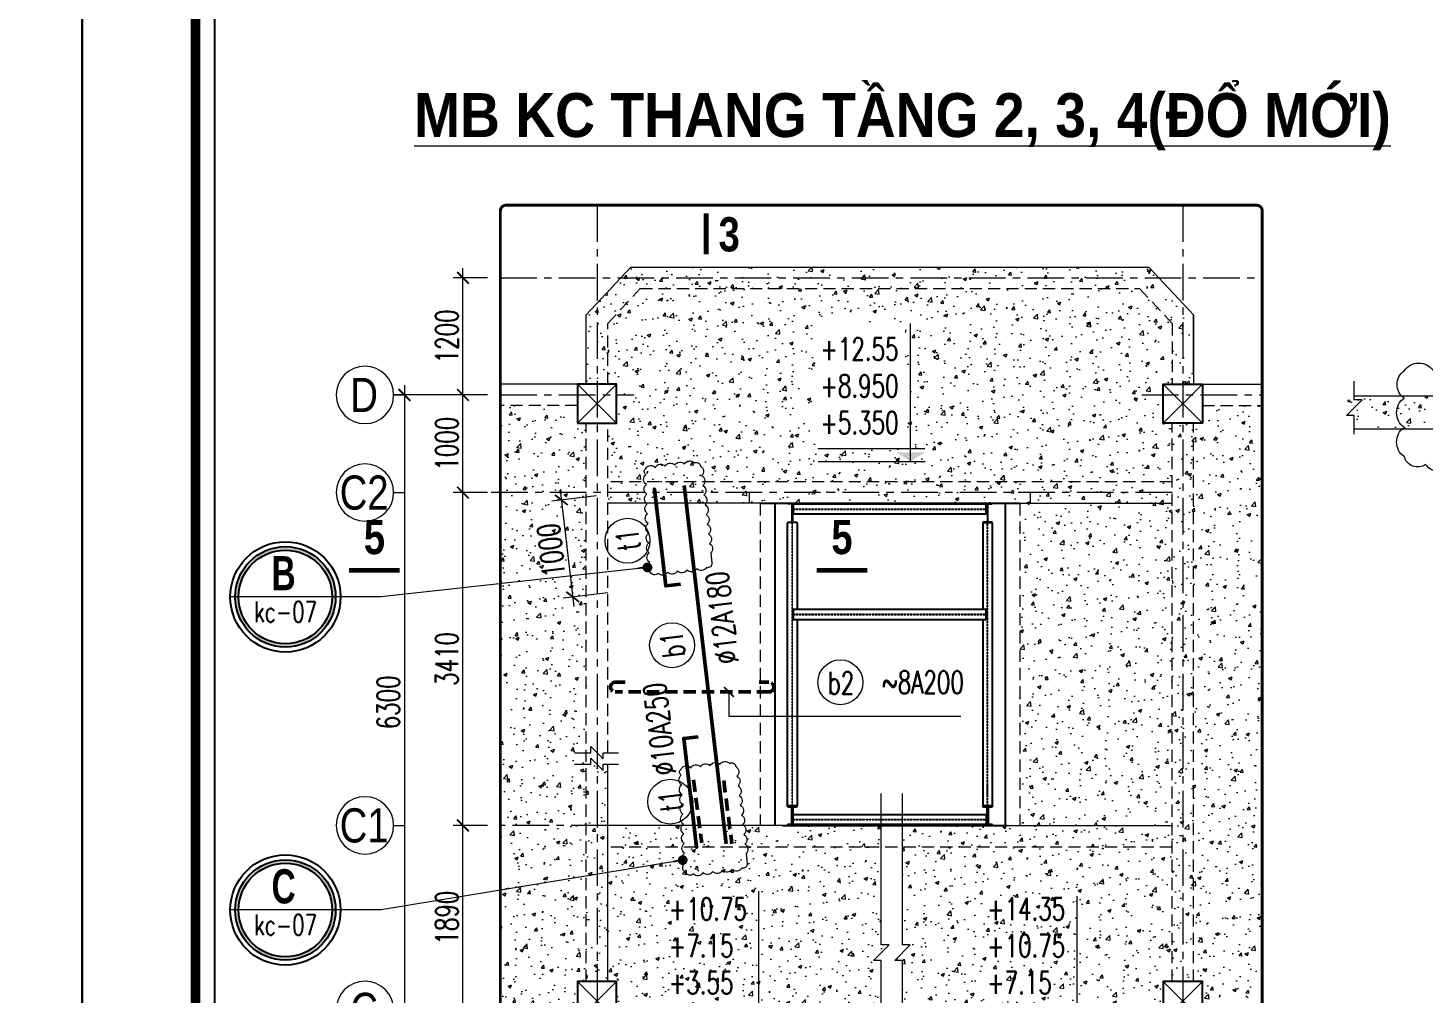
# Model space of a CAD drawing. Header units: millimetres. Extents: x 61738 to 439738, y 60858 to 151243.
# Drawn here: x 187183 to 201484, y 89052 to 98950 of the extents above; entities that cross this region are included whole.
import ezdxf
from ezdxf.enums import TextEntityAlignment as Align

# ---------------------------------------------------------------- set-up
doc = ezdxf.new("R2010")
doc.units = ezdxf.units.MM
for name, pattern in [('CENTER', [2, 1.25, -0.25, 0.25, -0.25]), ('HIDDEN', [0.375, 0.25, -0.125]), ('HIDDEN2', [0.1875, 0.125, -0.0625])]:
    doc.linetypes.add(name, pattern=pattern)
for name, color, linetype, lineweight in [('1-THEP1', 1, 'Continuous', 50), ('10-TEXT', 4, 'Continuous', 15), ('3-THAY', 7, 'Continuous', 18), ('5-DUT', 2, 'HIDDEN', 15), ('6-TRUC', 8, 'CENTER', 9), ('7-HATCH', 8, 'Continuous', 13), ('8-DIM', 8, 'Continuous', 15), ('9-SO HIEU', 8, 'Continuous', 15), ('DUONG KHUAT', 4, 'HIDDEN2', 15), ('Duong lien', 7, 'Continuous', 30), ('TEXT', 7, 'Continuous', 25), ('VL', 250, 'Continuous', 9)]:
    doc.layers.add(name, color=color, linetype=linetype, lineweight=lineweight)
for name, color, linetype in [('COT', 2, 'Continuous'), ('DIM', 3, 'Continuous'), ('Khungbo', 32, 'Continuous'), ('KICHTHUOC', 8, 'Continuous'), ('MANH', 8, 'Continuous'), ('NETTHAY', 9, 'Continuous')]:
    doc.layers.add(name, color=color, linetype=linetype)
doc.styles.add('A3 - Text 2.3', font='Vnsimli.shx', dxfattribs={"width": 0.7, "height": 230})
doc.styles.add('A3 - Text 4.5', font='VnArialH-Bold.TTF', dxfattribs={"width": 0.9, "height": 450})
doc.styles.add('A3-Text 2.3', font='vnsimli.shx', dxfattribs={"width": 0.7, "height": 230, "bigfont": 'vn.shx'})
doc.styles.add('A3-Text 3.5', font='VnArialH-Bold.TTF', dxfattribs={"width": 0.8, "height": 350})
doc.styles.add('S1', font='vnsimli.shx', dxfattribs={"width": 0.75})
doc.styles.add('T2', font='VnArialH.TTF', dxfattribs={"width": 0.8})
doc.styles.add('T3', font='VnArialH-Bold.TTF', dxfattribs={"width": 0.9})
doc.dimstyles.new('A3-1-100', dxfattribs={"dimtxt": 200, "dimasz": 120, "dimexe": 100, "dimexo": 0, "dimgap": 50, "dimtad": 1, "dimdec": 0, "dimdsep": 49, "dimtxsty": 'A3-Text 2.3', "dimblk": 'ARCHTICK', "dimcen": 10, "dimdle": 100, "dimclrd": 8, "dimclre": 8, "dimclrt": 2, "dimadec": 0, "dimazin": 2, "dimtfac": 1, "dimtdec": 0, "dimtix": 1, "dimtmove": 1, "dimatfit": 3, "dimldrblk": 'DOT', "dimfxl": 1, "dimtolj": 1, "dimtzin": 0, "dimlwd": -1, "dimlwe": -1, "dimarcsym": 0})
doc.dimstyles.new('A3-1-100x3', dxfattribs={"dimtxt": 230, "dimasz": 120, "dimexe": 100, "dimexo": 0, "dimgap": 50, "dimtad": 1, "dimdec": 0, "dimlfac": 0.333333, "dimdsep": 49, "dimtxsty": 'A3-Text 2.3', "dimblk": 'ARCHTICK', "dimcen": 10, "dimdle": 100, "dimclrd": 8, "dimclre": 8, "dimclrt": 2, "dimadec": 0, "dimazin": 2, "dimtfac": 1, "dimtdec": 0, "dimtix": 1, "dimtmove": 1, "dimatfit": 3, "dimldrblk": 'DOT', "dimfxl": 1, "dimtolj": 1, "dimtzin": 0, "dimlwd": -1, "dimlwe": -1, "dimarcsym": 0})
pattern_1 = [(50, (-45004.3, 37534.83), (364.36934, -31.87817), [38.1, -419.1]), (355, (-45004.3, 37534.83), (-70.48684, 382.1137), [30.48, -335.28117]), (100.45144, (-44973.94, 37532.18), (293.8825, 350.2355), [32.38, -356.1805]), (46.1842, (-45004.3, 37636.43), (542.1581, -84.08466), [57.15, -628.65]), (96.63556, (-44959.1, 37629.4), (474.8083, 494.8522), [48.57, -534.2712]), (351.18415, (-45004.3, 37636.43), (474.8083, 494.8522), [45.7199, -502.9195]), (21, (-44953.5, 37611.03), (303.2288, -204.5304), [38.1, -419.1]), (326, (-44953.5, 37611.03), (123.60406, 368.37593), [30.48, -335.28]), (71.45144, (-44928.23, 37594), (426.83284, 163.84554), [32.38, -356.1799]), (37.5, (-45004.3, 37534.83), (6.177207, 169.11008), [0, -331.216, 0, -340.36, 0, -336.55]), (7.5, (-45004.3, 37534.83), (133.63933, 200.36115), [0, -194.056, 0, -323.596, 0, -128.27]), (327.5, (-45117.59, 37534.83), (271.18119, -11.45749), [0, -127, 0, -396.24, 0, -525.78]), (317.5, (-45168.39, 37534.83), (296.25836, 50.85298), [0, -165.1, 0, -263.144, 0, -373.38])]
pattern_2 = [(50, (-55912.68, 36258.36), (364.36934, -31.87817), [38.1, -419.1]), (355, (-55912.68, 36258.36), (-70.48684, 382.1137), [30.48, -335.28117]), (100.45144, (-55882.3, 36255.7), (293.8825, 350.2355), [32.38, -356.1805]), (46.1842, (-55912.7, 36359.96), (542.1581, -84.08466), [57.15, -628.65]), (96.63556, (-55867.5, 36352.95), (474.8083, 494.8522), [48.57, -534.2712]), (351.18415, (-55912.7, 36359.96), (474.8083, 494.8522), [45.7199, -502.9195]), (21, (-55861.88, 36334.56), (303.22878, -204.5304), [38.1, -419.1]), (326, (-55861.88, 36334.56), (123.60406, 368.37593), [30.48, -335.28]), (71.45144, (-55836.6, 36317.5), (426.83284, 163.84554), [32.38, -356.1799]), (37.5, (-55912.68, 36258.36), (6.177207, 169.11008), [0, -331.216, 0, -340.36, 0, -336.55]), (7.5, (-55912.68, 36258.36), (133.63933, 200.36115), [0, -194.056, 0, -323.596, 0, -128.27]), (327.5, (-56025.96, 36258.36), (271.18119, -11.45749), [0, -127, 0, -396.24, 0, -525.78]), (317.5, (-56076.76, 36258.36), (296.25836, 50.85298), [0, -165.1, 0, -263.144, 0, -373.38])]

# ---------------------------------------------------------------- blocks, each defined once
blk = doc.blocks.new('CDS12')
at = {"layer": 'Defpoints'}
blk.add_lwpolyline([(91835, 363353), (49835, 363353), (49835, 393053), (91835, 393053)], close=True, dxfattribs=at)
at = {"layer": 'Khungbo', "color": 1, "const_width": 100}
blk.add_lwpolyline([(91094, 364100), (50996, 364100), (50996, 392312), (91094, 392312)], close=True, dxfattribs=at)
at = {"layer": 'Khungbo', "color": 1}
blk.add_lwpolyline([(90894, 364300), (51196, 364300), (51196, 392112), (90894, 392112)], close=True, dxfattribs=at)
blk = doc.blocks.new('c400')
at = {"layer": 'COT'}
blk.add_lwpolyline([(-200, -200), (200, -200), (200, 200), (-200, 200)], close=True, dxfattribs=at)
at = {"layer": 'VL'}
for p, q in [((-200, 200), (200, -200)), ((-200, -200), (200, 200))]:
    blk.add_line(p, q, dxfattribs=at)
blk = doc.blocks.new('*U448')
at = {"layer": '10-TEXT'}
for p, q in [((17615, 449767), (17615, 451118)), ((16706, 449893), (17756, 449893)), ((16710, 449766), (17757, 449766))]:
    blk.add_line(p, q, dxfattribs=at)
at = {"layer": '10-TEXT', "color": 1}
blk.add_solid([(17756, 449858), (17615, 449767), (17473, 449858)], dxfattribs=at)
blk = doc.blocks.new('*U79')
at = {"layer": '10-TEXT'}
for p, q in [((17615, 449767), (17615, 451043)), ((16706, 449893), (17756, 449893)), ((16710, 449766), (17757, 449766))]:
    blk.add_line(p, q, dxfattribs=at)
at = {"layer": '10-TEXT', "color": 1}
blk.add_solid([(17756, 449858), (17615, 449767), (17473, 449858)], dxfattribs=at)
blk = doc.blocks.new('Truc Y')
at = {"layer": '10-TEXT', "color": 2}
blk.add_line((0, 0), (-150, 0), dxfattribs=at)
blk.add_circle((400, 0), 400, dxfattribs=at)
at = {"layer": '10-TEXT', "color": 2, "style": 'T2', "width": 0.8}
blk.add_attdef('A', text='', height=500, dxfattribs=at).set_placement((400, 13), align=Align.MIDDLE_CENTER)
blk = doc.blocks.new('_ArchTick')
at = {"color": 0, "linetype": 'ByBlock', "const_width": 0.15}
blk.add_lwpolyline([(-0.5, -0.5), (0.5, 0.5)], dxfattribs=at)
blk = doc.blocks.new('*D664')
at = {"layer": '8-DIM', "color": 8, "linetype": 'ByBlock', "ltscale": 100, "transparency": 16777216}
blk.add_line((191639, 88790), (191639, 90880), dxfattribs=at)
at = {"layer": '8-DIM', "color": 8, "ltscale": 100, "transparency": 16777216}
for p, q in [((191892, 90780), (191539, 90780)), ((191892, 88890), (191539, 88890))]:
    blk.add_line(p, q, dxfattribs=at)
at = {"layer": 'Defpoints', "color": 0, "ltscale": 100, "transparency": 16777216}
for p in [(191639, 90780), (191892, 90780), (191892, 88890)]:
    blk.add_point(p, dxfattribs=at)
at = {"layer": '8-DIM', "color": 8, "ltscale": 100, "transparency": 16777216, "xscale": 120, "yscale": 120, "zscale": 120}
for p, rotation in [((191639, 90780), 90), ((191639, 88890), 270)]:
    blk.add_blockref('_ArchTick', p, dxfattribs=dict(at, rotation=rotation))
at = {"layer": '8-DIM', "color": 2, "ltscale": 100, "transparency": 16777216, "insert": (191474, 89835), "char_height": 230, "attachment_point": 5, "rotation": 90, "style": 'A3-Text 2.3'}
blk.add_mtext('\\A1;1890', dxfattribs=at)
blk = doc.blocks.new('_Dot')
at = {"color": 0, "linetype": 'ByBlock', "lineweight": -2}
blk.add_line((-0.5, 0), (-1, 0), dxfattribs=at)
at = {"color": 0, "linetype": 'ByBlock', "const_width": 0.5}
blk.add_lwpolyline([(-0.25, 0, 1), (0.25, 0, 1)], format="xyb", close=True, dxfattribs=at)
blk = doc.blocks.new('*D665')
at = {"layer": '8-DIM', "color": 8, "linetype": 'ByBlock', "ltscale": 100, "transparency": 16777216}
blk.add_line((191639, 90680), (191639, 94290), dxfattribs=at)
at = {"layer": '8-DIM', "color": 8, "ltscale": 100, "transparency": 16777216}
for p, q in [((191892, 94190), (191539, 94190)), ((191892, 90780), (191539, 90780))]:
    blk.add_line(p, q, dxfattribs=at)
at = {"layer": 'Defpoints', "color": 0, "ltscale": 100, "transparency": 16777216}
for p in [(191639, 94190), (191892, 94190), (191892, 90780)]:
    blk.add_point(p, dxfattribs=at)
at = {"layer": '8-DIM', "color": 8, "ltscale": 100, "transparency": 16777216, "xscale": 120, "yscale": 120, "zscale": 120}
for p, rotation in [((191639, 94190), 90), ((191639, 90780), 270)]:
    blk.add_blockref('_ArchTick', p, dxfattribs=dict(at, rotation=rotation))
at = {"layer": '8-DIM', "color": 2, "ltscale": 100, "transparency": 16777216, "insert": (191474, 92485), "char_height": 230, "attachment_point": 5, "rotation": 90, "style": 'A3-Text 2.3'}
blk.add_mtext('\\A1;3410', dxfattribs=at)
blk = doc.blocks.new('*D666')
at = {"layer": '8-DIM', "color": 8, "linetype": 'ByBlock', "ltscale": 100, "transparency": 16777216}
blk.add_line((191639, 94090), (191639, 95290), dxfattribs=at)
at = {"layer": '8-DIM', "color": 8, "ltscale": 100, "transparency": 16777216}
for p, q in [((191892, 95190), (191539, 95190)), ((191892, 94190), (191539, 94190))]:
    blk.add_line(p, q, dxfattribs=at)
at = {"layer": 'Defpoints', "color": 0, "ltscale": 100, "transparency": 16777216}
for p in [(191639, 95190), (191892, 95190), (191892, 94190)]:
    blk.add_point(p, dxfattribs=at)
at = {"layer": '8-DIM', "color": 8, "ltscale": 100, "transparency": 16777216, "xscale": 120, "yscale": 120, "zscale": 120}
for p, rotation in [((191639, 95190), 90), ((191639, 94190), 270)]:
    blk.add_blockref('_ArchTick', p, dxfattribs=dict(at, rotation=rotation))
at = {"layer": '8-DIM', "color": 2, "ltscale": 100, "transparency": 16777216, "insert": (191474, 94690), "char_height": 230, "attachment_point": 5, "rotation": 90, "style": 'A3-Text 2.3'}
blk.add_mtext('\\A1;1000', dxfattribs=at)
blk = doc.blocks.new('*D667')
at = {"layer": '8-DIM', "color": 8, "ltscale": 100, "transparency": 16777216}
for p, q in [((191892, 96390), (191539, 96390)), ((191892, 95190), (191539, 95190))]:
    blk.add_line(p, q, dxfattribs=at)
at = {"layer": '8-DIM', "color": 8, "linetype": 'ByBlock', "ltscale": 100, "transparency": 16777216}
blk.add_line((191639, 95090), (191639, 96490), dxfattribs=at)
at = {"layer": 'Defpoints', "color": 0, "ltscale": 100, "transparency": 16777216}
for p in [(191639, 96390), (191892, 96390), (191892, 95190)]:
    blk.add_point(p, dxfattribs=at)
at = {"layer": '8-DIM', "color": 8, "ltscale": 100, "transparency": 16777216, "xscale": 120, "yscale": 120, "zscale": 120}
for p, rotation in [((191639, 96390), 90), ((191639, 95190), 270)]:
    blk.add_blockref('_ArchTick', p, dxfattribs=dict(at, rotation=rotation))
at = {"layer": '8-DIM', "color": 2, "ltscale": 100, "transparency": 16777216, "insert": (191474, 95790), "char_height": 230, "attachment_point": 5, "rotation": 90, "style": 'A3-Text 2.3'}
blk.add_mtext('\\A1;1200', dxfattribs=at)
blk = doc.blocks.new('*D668')
at = {"layer": '8-DIM', "color": 8, "linetype": 'ByBlock', "ltscale": 100, "transparency": 16777216}
blk.add_line((191039, 95290), (191039, 88790), dxfattribs=at)
at = {"layer": '8-DIM', "color": 8, "ltscale": 100, "transparency": 16777216}
for p, q in [((191892, 95190), (190939, 95190)), ((191892, 88890), (190939, 88890))]:
    blk.add_line(p, q, dxfattribs=at)
at = {"layer": 'Defpoints', "color": 0, "ltscale": 100, "transparency": 16777216}
for p in [(191892, 95190), (191039, 88890), (191892, 88890)]:
    blk.add_point(p, dxfattribs=at)
at = {"layer": '8-DIM', "color": 8, "ltscale": 100, "transparency": 16777216, "xscale": 120, "yscale": 120, "zscale": 120}
for p, rotation in [((191039, 95190), 90), ((191039, 88890), 270)]:
    blk.add_blockref('_ArchTick', p, dxfattribs=dict(at, rotation=rotation))
at = {"layer": '8-DIM', "color": 2, "ltscale": 100, "transparency": 16777216, "insert": (190874, 92040), "char_height": 230, "attachment_point": 5, "rotation": 90, "style": 'A3-Text 2.3'}
blk.add_mtext('\\A1;6300', dxfattribs=at)
blk = doc.blocks.new('*U80')
at = {"layer": '10-TEXT'}
for p, q in [((17615, 449767), (17615, 450993)), ((16706, 449893), (17756, 449893)), ((16710, 449766), (17757, 449766))]:
    blk.add_line(p, q, dxfattribs=at)
at = {"layer": '10-TEXT', "color": 1}
blk.add_solid([(17756, 449858), (17615, 449767), (17473, 449858)], dxfattribs=at)
blk = doc.blocks.new('*D673')
at = {"layer": '8-DIM', "color": 8, "ltscale": 500, "transparency": 16777216}
for p, q in [((193006, 94156), (192548, 94102)), ((193123, 93163), (192664, 93109))]:
    blk.add_line(p, q, dxfattribs=at)
at = {"layer": '8-DIM', "color": 8, "linetype": 'ByBlock', "ltscale": 500, "transparency": 16777216}
blk.add_line((192635, 94213), (192775, 93021), dxfattribs=at)
at = {"layer": 'Defpoints', "color": 0, "ltscale": 500, "transparency": 16777216}
for p in [(193006, 94156), (192764, 93121), (193123, 93163)]:
    blk.add_point(p, dxfattribs=at)
at = {"layer": '8-DIM', "color": 8, "ltscale": 500, "transparency": 16777216, "xscale": 120, "yscale": 120, "zscale": 120}
for p, rotation in [((192647, 94114), 96.70231510448725), ((192764, 93121), 276.7023151044872)]:
    blk.add_blockref('_ArchTick', p, dxfattribs=dict(at, rotation=rotation))
at = {"layer": '8-DIM', "color": 2, "ltscale": 500, "transparency": 16777216, "insert": (192542, 93598), "char_height": 230, "attachment_point": 5, "rotation": 96.7023, "style": 'A3-Text 2.3'}
blk.add_mtext('\\A1;1000', dxfattribs=at)
blk = doc.blocks.new('Mat cat KC - Dung')
at = {"layer": '10-TEXT', "color": 2, "const_width": 50}
blk.add_lwpolyline([(0, 418), (0, 0)], dxfattribs=at)
at = {"layer": '10-TEXT', "color": 3, "ltscale": 500, "style": 'A3-Text 3.5', "width": 0.8}
blk.add_attdef('1', (127, 29), '', height=350, dxfattribs=at)
blk = doc.blocks.new('Mat cat KC - Ngang')
at = {"layer": '10-TEXT', "color": 5, "const_width": 50}
blk.add_lwpolyline([(259, 0), (-259, 0)], dxfattribs=at)
at = {"layer": '10-TEXT', "color": 3, "ltscale": 500, "style": 'A3-Text 3.5', "width": 0.8}
blk.add_attdef('3', text='', height=350, dxfattribs=at).set_placement((0, 166), align=Align.CENTER)

msp = doc.modelspace()

# ---------------------------------------------------------------- hatches: boundary and pattern name
at = {"layer": '7-HATCH', "ltscale": 100}
h = msp.add_hatch(dxfattribs=at)
h.set_pattern_fill('AR-CONC', color=256, scale=2)
h.set_pattern_definition(pattern_1)
h.paths.add_polyline_path([(193359.9, 96500.1), (192902.6, 96010.1), (192902.6, 95300.1), (193122.6, 95300.1), (193122.6, 95923.4), (193455.5, 96280.1), (198569.7, 96280.1), (198902.6, 95923.4), (198902.6, 95300.1), (199122.6, 95300.1), (199122.6, 96010.1), (198665.3, 96500.1)])
at = {"layer": '7-HATCH', "ltscale": 500}
h = msp.add_hatch(dxfattribs=at)
h.set_pattern_fill('AR-CONC', color=256, scale=2)
h.set_pattern_definition(pattern_2)
h.paths.add_polyline_path([(198902.6, 95923.4), (198569.7, 96280.1), (197122.6, 96280.1), (197122.6, 96278.6), (196902.6, 96278.6), (195122.6, 96279.4), (195122.6, 96278.6), (194902.6, 96278.6), (193455.5, 96280.1), (193122.6, 95923.4), (193122.6, 95300.1), (193212.6, 95300.1), (193212.6, 94900.1), (193122.6, 94900.1), (193122.6, 94300.1), (194902.6, 94300.1), (194902.6, 94300.2), (195122.6, 94300.2), (196902.6, 94300.2), (196902.6, 94300.2), (197122.6, 94300.2), (198902.6, 94300.1), (198902.6, 94900.1), (198812.6, 94900.1), (198812.6, 95300.1), (198902.6, 95300.1)])
h.paths.add_polyline_path([(198902.6, 94080.1), (197342.6, 94080.1), (197342.6, 90780.1), (198902.6, 90780.1)])
h.paths.add_polyline_path([(195243.1, 94640.4), (196170.7, 94640.4), (196170.7, 95930), (195243.1, 95930)], flags=16)
at = {"layer": '7-HATCH', "ltscale": 100}
h = msp.add_hatch(dxfattribs=at)
h.set_pattern_fill('AR-CONC', color=256, scale=2)
h.set_pattern_definition(pattern_1)
h.paths.add_polyline_path([(195243.1, 94892.2), (196170.7, 94892.2), (196170.7, 95237.2), (195243.1, 95237.2)], flags=9)
edge = h.paths.add_edge_path()
edge.add_line((195052.6, 94070.2), (196972.6, 94070.2))
edge.add_arc((196972.6, 94080.2), 10, 180.41479, 270, ccw=False)
edge.add_line((196962.6, 94080.1), (195062.6, 94080.1))
edge.add_arc((195052.6, 94080.2), 10, 270, 359.58521, ccw=False)
at = {"layer": '7-HATCH', "ltscale": 500}
h = msp.add_hatch(dxfattribs=at)
h.set_pattern_fill('AR-CONC', color=256, scale=2)
h.set_pattern_definition([(50, (-1150, 0), (364.36934, -31.87817), [38.1, -419.1]), (355, (-1150, 0), (-70.48684, 382.1137), [30.48, -335.28117]), (100.45144, (-1119.64, -2.66), (293.8825, 350.2355), [32.38, -356.1805]), (46.1842, (-1150, 101.6), (542.1581, -84.0847), [57.15, -628.65]), (96.63556, (-1104.8, 94.6), (474.8083, 494.8522), [48.57, -534.2712]), (351.18415, (-1150, 101.6), (474.8083, 494.8522), [45.72, -502.9195]), (21, (-1099.2, 76.2), (303.2288, -204.5304), [38.1, -419.1]), (326, (-1099.2, 76.2), (123.60406, 368.37593), [30.48, -335.28]), (71.45144, (-1073.93, 59.16), (426.83284, 163.84554), [32.38, -356.1799]), (37.5, (-1150, 0), (6.17721, 169.11008), [0, -331.216, 0, -340.36, 0, -336.55]), (7.5, (-1150, 0), (133.63933, 200.36115), [0, -194.056, 0, -323.596, 0, -128.27]), (327.5, (-1263.28, 0), (271.18119, -11.45749), [0, -127, 0, -396.24, 0, -525.78]), (317.5, (-1314.08, 0), (296.25836, 50.85298), [0, -165.1, 0, -263.144, 0, -373.38])])
h.paths.add_polyline_path([(202445.4, 95127.6), (202445.4, 95177.7), (201737, 95177.7), (200769.3, 95177.7), (200769.3, 95139.6), (200689.3, 95139.6), (200849.3, 94979.6), (200769.3, 94979.6), (200769.3, 94841.7), (201785.4, 94841.7), (201785.4, 93527.7), (202445.4, 93527.7), (202445.4, 94317.6)])
at = {"layer": '7-HATCH', "ltscale": 100}
h = msp.add_hatch(dxfattribs=at)
h.set_pattern_fill('AR-CONC', color=256, scale=2)
h.set_pattern_definition(pattern_1)
h.paths.add_polyline_path([(192022.3, 88890.1), (192022.3, 88220, 0.4142136), (192082.3, 88160), (193012.6, 88160), (193012.6, 88780.1), (192812.6, 88780.1), (192812.6, 88890.1)])
h.paths.add_polyline_path([(192902.6, 94900.1), (192812.6, 94900.1), (192812.6, 95080.1), (192022.3, 95080.1), (192022.3, 88890.1), (192812.6, 88890.1), (192812.6, 89180.1), (192902.6, 89180.1)], flags=17)
h = msp.add_hatch(dxfattribs=at)
h.set_pattern_fill('AR-CONC', color=256, scale=2)
h.set_pattern_definition(pattern_1)
h.paths.add_polyline_path([(199826.3, 95080.1), (199212.6, 95080.1), (199212.6, 94900.1), (199122.6, 94900.1), (199122.6, 89180.1), (199212.6, 89180.1), (199212.6, 89000.1), (199826.3, 89000.1)])
h.paths.add_polyline_path([(199212.6, 88780.1), (199012.6, 88780.1), (199012.6, 88160), (199766.3, 88160, 0.4142136), (199826.3, 88220), (199826.3, 88780.1)])
h = msp.add_hatch(dxfattribs=at)
h.set_pattern_fill('AR-CONC', color=256, scale=2)
h.set_pattern_definition(pattern_1)
h.paths.add_polyline_path([(199122.6, 94900.1), (198902.6, 94900.1), (198902.6, 89180.1), (199122.6, 89180.1)])
at = {"layer": '7-HATCH', "ltscale": 500}
h = msp.add_hatch(dxfattribs=at)
h.set_pattern_fill('AR-CONC', color=256, scale=2)
h.set_pattern_definition(pattern_2)
h.paths.add_polyline_path([(197342.6, 94080.1), (198902.6, 94080.1), (198902.6, 94300.1), (193122.6, 94300.1), (193122.6, 94080.1), (194682.6, 94080.1)])
at = {"layer": '7-HATCH'}
h = msp.add_hatch(color=256, dxfattribs=at)
edge = h.paths.add_edge_path(flags=17)
edge.add_arc((189820.3, 93120.8), 479.5, 0, 360)
edge = h.paths.add_edge_path()
edge.add_arc((189820.3, 93120.8), 514.7, 0, 360)
at = {"layer": '7-HATCH', "ltscale": 300}
h = msp.add_hatch(dxfattribs=at)
h.set_pattern_fill('AR-CONC', color=256, scale=2)
h.set_pattern_definition([(50, (-96385.2, 40470.84), (364.36934, -31.87817), [38.1, -419.1]), (355, (-96385.2, 40470.84), (-70.48684, 382.1137), [30.48, -335.28117]), (100.45144, (-96354.85, 40468.18), (293.8825, 350.2355), [32.38, -356.1805]), (46.1842, (-96385.2, 40572.44), (542.1581, -84.08466), [57.15, -628.65]), (96.63556, (-96340.03, 40565.43), (474.8083, 494.85225), [48.57, -534.2712]), (351.18415, (-96385.2, 40572.44), (474.8083, 494.8522), [45.7199, -502.9195]), (21, (-96334.4, 40547.04), (303.22878, -204.5304), [38.1, -419.1]), (326, (-96334.4, 40547.04), (123.60406, 368.37593), [30.48, -335.28]), (71.45144, (-96309.14, 40530), (426.83284, 163.84554), [32.38, -356.17988]), (37.5, (-96385.21, 40470.84), (6.177207, 169.11008), [0, -331.216, 0, -340.36, 0, -336.55]), (7.5, (-96385.21, 40470.84), (133.63933, 200.36115), [0, -194.056, 0, -323.596, 0, -128.27]), (327.5, (-96498.5, 40470.84), (271.18119, -11.45749), [0, -127, 0, -396.24, 0, -525.78]), (317.5, (-96549.3, 40470.84), (296.25836, 50.85298), [0, -165.1, 0, -263.144, 0, -373.38])])
h.paths.add_polyline_path([(193122.6, 91406), (193076.6, 91406), (193076.6, 91342), (192948.6, 91470), (192948.6, 91406), (192902.6, 91406), (192902.6, 89180.1), (193122.6, 89180.1)])
at = {"layer": '7-HATCH', "ltscale": 500}
h = msp.add_hatch(dxfattribs=at)
h.set_pattern_fill('AR-CONC', color=256, scale=2)
h.set_pattern_definition([(50, (-45004.3, 36258.36), (364.36934, -31.87817), [38.1, -419.1]), (355, (-45004.3, 36258.36), (-70.48684, 382.1137), [30.48, -335.28117]), (100.45144, (-44973.94, 36255.7), (293.8825, 350.2355), [32.38, -356.1805]), (46.1842, (-45004.3, 36359.96), (542.1581, -84.08466), [57.15, -628.65]), (96.63556, (-44959.1, 36352.95), (474.8083, 494.8522), [48.57, -534.2712]), (351.18415, (-45004.3, 36359.96), (474.8083, 494.8522), [45.7199, -502.9195]), (21, (-44953.5, 36334.56), (303.2288, -204.5304), [38.1, -419.1]), (326, (-44953.5, 36334.56), (123.60406, 368.37593), [30.48, -335.28]), (71.45144, (-44928.23, 36317.5), (426.83284, 163.84554), [32.38, -356.1799]), (37.5, (-45004.3, 36258.36), (6.177207, 169.11008), [0, -331.216, 0, -340.36, 0, -336.55]), (7.5, (-45004.3, 36258.36), (133.63933, 200.36115), [0, -194.056, 0, -323.596, 0, -128.27]), (327.5, (-45117.59, 36258.36), (271.18119, -11.45749), [0, -127, 0, -396.24, 0, -525.78]), (317.5, (-45168.39, 36258.36), (296.25836, 50.85298), [0, -165.1, 0, -263.144, 0, -373.38])])
h.paths.add_polyline_path([(197342.6, 90780.1), (197112.6, 90780.1), (196141.5, 90780.1), (196141.5, 90558.1), (198902.6, 90558.1), (198902.6, 90780.1)])
h.paths.add_polyline_path([(194912.6, 90780.1), (194682.6, 90780.1), (193122.6, 90780.1), (193122.6, 90558.1), (195924.3, 90558.1), (195924.3, 90780.1)])
h = msp.add_hatch(dxfattribs=at)
h.set_pattern_fill('AR-CONC', color=256, scale=2)
h.set_pattern_definition(pattern_2)
h.paths.add_polyline_path([(195844.3, 89395.1), (196004.3, 89555.1), (195924.3, 89555.1), (195924.3, 90558.1), (193122.6, 90558.1), (193122.6, 89180.1), (193212.6, 89180.1), (193212.6, 88780.1), (193012.6, 88780.1), (193012.6, 88160), (195924.3, 88160), (195924.3, 89395.1)])
h.paths.add_polyline_path([(196141.5, 90558.1), (196141.5, 89555.1), (196221.5, 89555.1), (196061.5, 89395.1), (196141.5, 89395.1), (196141.5, 88160), (199012.6, 88160), (199012.6, 88780.1), (198812.6, 88780.1), (198812.6, 89180.1), (198902.6, 89180.1), (198902.6, 90558.1)])
h.paths.add_polyline_path([(193690, 89751.3), (194617.6, 89751.3), (194617.6, 90096.3), (193690, 90096.3)], flags=24)
h.paths.add_polyline_path([(193690, 89373.7), (194464.3, 89373.7), (194464.3, 89718.7), (193690, 89718.7)], flags=24)
h.paths.add_polyline_path([(193635.2, 88164.7), (195937.4, 88164.7), (195937.4, 88838.2), (193635.2, 88838.2)], flags=24)
h.paths.add_polyline_path([(193690, 88996), (194495, 88996), (194495, 89341), (193690, 89341)], flags=24)
h.paths.add_polyline_path([(196950.6, 89751.3), (197878.3, 89751.3), (197878.3, 90096.3), (196950.6, 90096.3)], flags=24)
h.paths.add_polyline_path([(196950.6, 89373.7), (197878.3, 89373.7), (197878.3, 89718.7), (196950.6, 89718.7)], flags=24)
h.paths.add_polyline_path([(196950.6, 88996), (197724.9, 88996), (197724.9, 89341), (196950.6, 89341)], flags=24)
h.paths.add_polyline_path([(196688.5, 88164.7), (198990.7, 88164.7), (198990.7, 88838.2), (196688.5, 88838.2)], flags=24)
at = {"layer": '7-HATCH'}
h = msp.add_hatch(color=256, dxfattribs=at)
edge = h.paths.add_edge_path(flags=17)
edge.add_arc((189820.3, 89913.2), 479.5, 0, 360)
edge = h.paths.add_edge_path()
edge.add_arc((189820.3, 89913.2), 514.7, 0, 360)

# ---------------------------------------------------------------- linework, layer by layer
for p, q in [((195020.1, 93970.2), (196999.7, 93970.2)), ((194962.6, 90980.1), (194962.6, 93880.2)), ((195062.6, 93880.2), (195062.6, 93837.2)), ((196962.6, 93880.2), (196962.6, 92990.1)), ((197062.6, 90980.1), (197062.6, 93880.2)), ((195062.6, 93772), (195062.6, 92990.1)), ((195020.1, 92890.1), (196999.7, 92890.1)), ((195062.6, 92890.1), (195062.6, 90980.1)), ((195062.6, 92890.1), (196962.6, 92890.1)), ((196962.6, 92890.1), (196962.6, 91090.6)), ((196962.6, 91205.8), (196962.6, 90980.1)), ((195062.6, 91023.7), (195062.6, 90980.1)), ((195020.1, 90890.1), (195112.6, 90890.1)), ((195020.1, 90890.1), (196999.7, 90890.1))]:
    msp.add_line(p, q)
at = {"layer": '1-THEP1', "ltscale": 500}
for points in [[(194335.2, 90591.9), (193903.8, 94263.3)], [(193625.4, 94014.4), (193600.5, 94225.8), (193717.2, 93232.6), (193866.2, 93250.1)], [(194049.8, 91687.7), (193900.9, 91670.2), (194031.8, 90556.3), (193972.1, 91064)]]:
    msp.add_lwpolyline(points, dxfattribs=at)
at = {"layer": '1-THEP1', "linetype": 'HIDDEN', "ltscale": 500}
msp.add_lwpolyline([(194673.9, 92246.6), (194773.9, 92246.6, -1), (194773.9, 92146.6), (193199.9, 92146.6, -1), (193199.9, 92246.6), (193299.9, 92246.6)], format="xyb", dxfattribs=at)
for points in [[(194001.4, 91247.8), (194085.5, 90599.6)], [(194309.9, 91240), (194394.1, 90591.9)]]:
    msp.add_lwpolyline(points, dxfattribs=at)
at = {"layer": '3-THAY'}
for p, q in [((192902.6, 95410.1), (192902.6, 96010.1)), ((199122.6, 95410.1), (199122.6, 96010.1)), ((192812.6, 95300.1), (192022.3, 95300.1))]:
    msp.add_line(p, q, dxfattribs=at)
at = {"layer": '3-THAY', "ltscale": 500}
msp.add_line((202445.4, 95177.7), (200769.3, 95177.7), dxfattribs=at)
at = {"layer": '3-THAY', "ltscale": 400}
for p, q in [((194832.6, 90780.1), (194832.6, 94080.1)), ((197192.6, 90780.1), (197192.6, 94080.1))]:
    msp.add_line(p, q, dxfattribs=at)
at = {"layer": '3-THAY', "ltscale": 100}
msp.add_line((193122.6, 89180.1), (193122.6, 91406), dxfattribs=at)
at = {"layer": '3-THAY'}
msp.add_lwpolyline([(192902.6, 95300.1), (192902.6, 96010.1), (193359.9, 96500.1), (198665.3, 96500.1), (199122.6, 96010.1), (199122.6, 95300.1)], dxfattribs=at)
at = {"layer": '3-THAY', "ltscale": 100}
for points in [[(199212.6, 95300.1), (199826.3, 95300.1)], [(194682.6, 94080.1), (193122.6, 94080.1)], [(197342.6, 94080.1), (198902.6, 94080.1)], [(194962.6, 90780.1), (193122.6, 90780.1)], [(197192.6, 90780.1), (198902.6, 90780.1)]]:
    msp.add_lwpolyline(points, dxfattribs=at)
at = {"layer": '3-THAY', "ltscale": 300}
msp.add_lwpolyline([(200769.3, 94841.7), (201785.4, 94841.7)], dxfattribs=at)
at = {"layer": '3-THAY', "ltscale": 400}
for points in [[(194572.6, 94080.1), (194572.6, 94190.1)], [(197452.6, 94080.1), (197452.6, 94190.1)], [(194832.6, 94080.1), (194832.6, 90780.1)], [(197192.6, 94080.1), (197192.6, 90780.1)]]:
    msp.add_lwpolyline(points, dxfattribs=at)
at = {"layer": '3-THAY'}
for points in [[(194962.6, 94080.2), (195062.6, 94080.2), (195062.6, 94080.2, -0.4142136), (195052.6, 94070.2), (195027.6, 94070.2, 0.4142136), (195017.6, 94060.2), (195017.6, 93900.2, 0.4142136), (195027.6, 93890.2), (195052.6, 93890.2, -0.4142136), (195062.6, 93880.2), (195062.6, 93880.2), (194962.6, 93880.2), (194962.6, 93880.2, -0.4142136), (194972.6, 93890.2), (194997.6, 93890.2, 0.4142136), (195007.6, 93900.2), (195007.6, 94060.2, 0.4142136), (194997.6, 94070.2), (194972.6, 94070.2, -0.4142136), (194962.6, 94080.2)], [(197062.6, 94080.2), (196962.6, 94080.2), (196962.6, 94080.2, 0.4142136), (196972.6, 94070.2), (196997.6, 94070.2, -0.4142136), (197007.6, 94060.2), (197007.6, 93900.2, -0.4142136), (196997.6, 93890.2), (196972.6, 93890.2, 0.4142136), (196962.6, 93880.2), (196962.6, 93880.2), (197062.6, 93880.2), (197062.6, 93880.2, 0.4142136), (197052.6, 93890.2), (197027.6, 93890.2, -0.4142136), (197017.6, 93900.2), (197017.6, 94060.2, -0.4142136), (197027.6, 94070.2), (197052.6, 94070.2, 0.4142136), (197062.6, 94080.2)], [(194962.6, 90780.1), (195062.6, 90780.1), (195062.6, 90780.1, 0.4142136), (195052.6, 90790.1), (195027.6, 90790.1, -0.4142136), (195017.6, 90800.1), (195017.6, 90960.1, -0.4142136), (195027.6, 90970.1), (195052.6, 90970.1, 0.4142136), (195062.6, 90980.1), (195062.6, 90980.1), (194962.6, 90980.1), (194962.6, 90980.1, 0.4142136), (194972.6, 90970.1), (194997.6, 90970.1, -0.4142136), (195007.6, 90960.1), (195007.6, 90800.1, -0.4142136), (194997.6, 90790.1), (194972.6, 90790.1, 0.4142136), (194962.6, 90780.1)], [(197062.6, 90780.1), (196962.6, 90780.1), (196962.6, 90780.1, -0.4142136), (196972.6, 90790.1), (196997.6, 90790.1, 0.4142136), (197007.6, 90800.1), (197007.6, 90960.1, 0.4142136), (196997.6, 90970.1), (196972.6, 90970.1, -0.4142136), (196962.6, 90980.1), (196962.6, 90980.1), (197062.6, 90980.1), (197062.6, 90980.1, -0.4142136), (197052.6, 90970.1), (197027.6, 90970.1, 0.4142136), (197017.6, 90960.1), (197017.6, 90800.1, 0.4142136), (197027.6, 90790.1), (197052.6, 90790.1, -0.4142136), (197062.6, 90780.1)]]:
    msp.add_lwpolyline(points, format="xyb", close=True, dxfattribs=at)
at = {"layer": '5-DUT', "ltscale": 500}
for p, q in [((192812.6, 95080.1), (192022.3, 95080.1)), ((192902.6, 89180.1), (192902.6, 94900.1)), ((193122.6, 91524.7), (193122.6, 94900.1)), ((198902.6, 89180.1), (198902.6, 94900.1)), ((199122.6, 89180.1), (199122.6, 94900.1))]:
    msp.add_line(p, q, dxfattribs=at)
at = {"layer": '5-DUT', "ltscale": 500, "const_width": 30}
msp.add_lwpolyline([(192082.3, 97134.1), (199766.3, 97134.1, -0.4142136), (199826.3, 97074.1), (199826.3, 88220, -0.4142136), (199766.3, 88160), (192082.3, 88160, -0.4142136), (192022.3, 88220), (192022.3, 97074.1, -0.4142136)], format="xyb", close=True, dxfattribs=at)
at = {"layer": '5-DUT', "ltscale": 500}
for points in [[(193122.6, 95300.1), (193122.6, 95923.4), (193455.5, 96280.1), (198569.7, 96280.1), (198902.6, 95923.4), (198902.6, 95300.1)], [(199212.6, 95080.1), (199826.3, 95080.1)], [(198902.6, 94300.1), (193122.6, 94300.1)], [(194682.6, 94080.1), (194682.6, 90780.1)], [(197342.6, 94080.1), (197342.6, 90780.1)], [(198902.6, 90558.1), (193122.6, 90558.1)]]:
    msp.add_lwpolyline(points, dxfattribs=at)
at = {"layer": '6-TRUC', "ltscale": 300}
for p, q in [((193012.6, 97134.1), (193012.6, 88160)), ((199012.6, 97134.1), (199012.6, 88160)), ((192022.3, 96390.1), (199826.3, 96390.1)), ((192022.3, 95190.1), (193389.3, 95190.1)), ((198594.3, 95190.1), (199826.3, 95190.1))]:
    msp.add_line(p, q, dxfattribs=at)
for points in [[(198902.6, 94192.1), (191889.1, 94190.1)], [(193122.6, 90780.1), (192022.3, 90780.1)]]:
    msp.add_lwpolyline(points, dxfattribs=at)
at = {"layer": '7-HATCH', "ltscale": 500}
for points in [[(200769.3, 94789.4), (200769.3, 94979.6), (200689.3, 94979.6), (200849.3, 95139.6), (200769.3, 95139.6), (200769.3, 95329.9)], [(192782.1, 91524.7), (192948.6, 91524.7), (192948.6, 91588.7), (193076.6, 91460.7), (193076.6, 91524.7), (193231.3, 91524.7)], [(192782.1, 91406), (192948.6, 91406), (192948.6, 91470), (193076.6, 91342), (193076.6, 91406), (193231.3, 91406)], [(195924.3, 87844.4), (195924.3, 89395.1), (195844.3, 89395.1), (196004.3, 89555.1), (195924.3, 89555.1), (195924.3, 91105.8)], [(196141.5, 87844.4), (196141.5, 89395.1), (196061.5, 89395.1), (196221.5, 89555.1), (196141.5, 89555.1), (196141.5, 91105.8)]]:
    msp.add_lwpolyline(points, dxfattribs=at)
at = {"layer": '9-SO HIEU', "ltscale": 500}
msp.add_lwpolyline([(201280, 95437.6, -0.5205671), (201580, 95437.6, -0.5205671), (201880, 95437.6, -0.5205671), (202180, 95437.6, -0.5205671), (202480, 95437.6, -0.5205671), (202780, 95437.6, -0.5205671), (203010, 95367.6, -0.5205671), (203010, 95067.6, -0.5205671), (203010, 94767.6, -0.5205671), (203000, 94477.6, -0.5205671), (202700, 94477.6, -0.5205671), (202400, 94477.6, -0.5205671), (202100, 94477.6, -0.5205671), (201800, 94477.6, -0.5205671), (201500, 94477.6, -0.5205671), (201280, 94557.6, -0.5205671), (201280, 94857.6, -0.5205671), (201280, 95157.6, -0.5205671)], format="xyb", close=True, dxfattribs=at)
for points in [[(193511, 94435.7, -0.5205671), (193610.3, 94447.4, -0.5205671), (193709.6, 94459.1, -0.5205671), (193808.9, 94470.7, -0.5205671), (193908.2, 94482.4, -0.5205671), (194007.6, 94494.1, -0.5205671), (194071.8, 94461.4, -0.5205671), (194083.5, 94362, -0.5205671), (194095.2, 94262.7, -0.5205671), (194106.8, 94163.4, -0.5205671), (194118.5, 94064.1, -0.5205671), (194130.2, 93964.8, -0.5205671), (194141.8, 93865.5, -0.5205671), (194153.5, 93766.1, -0.5205671), (194165.2, 93666.8, -0.5205671), (194176.8, 93567.5), (194188.5, 93468.2, -0.5205671), (194133.6, 93421.5, -0.5205671), (194034.3, 93409.8, -0.5205671), (193935, 93398.1, -0.5205671), (193835.6, 93386.4, -0.5205671), (193736.3, 93374.8, -0.5205671), (193637, 93363.1, -0.5205671), (193556.7, 93373.7, -0.5205671), (193552.4, 93473.7, -0.5205671), (193548.1, 93573.6, -0.5205671), (193543.8, 93673.5, -0.5205671), (193539.5, 93773.4, -0.5205671), (193535.2, 93873.3, -0.5205671), (193530.9, 93973.2, -0.5205671), (193526.6, 94073.1, -0.5205671), (193522.3, 94173, -0.5205671), (193518, 94272.9, -0.5205671), (193513.7, 94372.8, -0.5205671), (193511, 94435.7, -0.5205671)], [(193872.7, 91357.1, -0.5205671), (193972.1, 91368.8, -0.5205671), (194071.4, 91380.5, -0.5205671), (194170.7, 91392.1, -0.5205671), (194270, 91403.8, -0.5205671), (194369.3, 91415.5, -0.5205671), (194433.6, 91382.7, -0.5205671), (194445.3, 91283.4, -0.5205671), (194456.9, 91184.1, -0.5205671), (194468.6, 91084.8, -0.5205671), (194480.3, 90985.5, -0.5205671), (194491.9, 90886.2, -0.5205671), (194503.6, 90786.8, -0.5205671), (194515.3, 90687.5, -0.5205671), (194527, 90588.2, -0.5205671), (194538.6, 90488.9), (194550.3, 90389.6, -0.5205671), (194495.4, 90342.8, -0.5205671), (194396.1, 90331.2, -0.5205671), (194296.7, 90319.5, -0.5205671), (194197.4, 90307.8, -0.5205671), (194098.1, 90296.2, -0.5205671), (193998.8, 90284.5, -0.5205671), (193918.5, 90295.1, -0.5205671), (193914.2, 90395, -0.5205671), (193909.9, 90494.9, -0.5205671), (193905.6, 90594.9, -0.5205671), (193901.3, 90694.8, -0.5205671), (193897, 90794.7, -0.5205671), (193892.7, 90894.6, -0.5205671), (193888.4, 90994.5, -0.5205671), (193884.1, 91094.4, -0.5205671), (193879.8, 91194.3, -0.5205671), (193875.5, 91294.2, -0.5205671), (193872.7, 91357.1, -0.5205671)]]:
    msp.add_lwpolyline(points, format="xyb", dxfattribs=at)
at = {"layer": '9-SO HIEU'}
for centre in [(193324.9, 93696.6), (193780.8, 92625.7), (195504.7, 92246.1), (193762.4, 91023)]:
    msp.add_circle(centre, 230, dxfattribs=at)
at = {"layer": 'DIM'}
for centre, radius in [((189820.3, 93120.8), 514.7), ((189820.3, 93120.8), 479.5), ((189820.3, 89913.2), 514.7), ((189820.3, 89913.2), 479.5)]:
    msp.add_circle(centre, radius, dxfattribs=at)
at = {"layer": 'DUONG KHUAT', "linetype": 'HIDDEN'}
for p, q in [((195020.1, 94022.7), (196999.7, 94022.7)), ((195020.1, 94017.7), (196999.7, 94017.7)), ((195010.1, 90980.1), (195010.1, 93880.2)), ((195015.1, 90980.1), (195015.1, 93880.2)), ((197010.1, 91090.6), (197010.1, 93880.2)), ((197015.1, 91090.6), (197015.1, 93880.2)), ((195020.1, 92937.6), (196999.7, 92937.6)), ((197010.1, 90980.1), (197010.1, 91205.8)), ((197015.1, 90980.1), (197015.1, 91205.8)), ((195020.1, 90842.6), (195162.6, 90842.6)), ((195020.1, 90842.6), (196999.7, 90842.6)), ((195020.1, 90837.6), (195162.6, 90837.6)), ((195020.1, 90837.6), (196999.7, 90837.6))]:
    msp.add_line(p, q, dxfattribs=at)
at = {"layer": 'Duong lien', "color": 164}
for points in [[(194962.6, 90780.1), (195062.6, 90780.1), (195062.6, 90780.1, 0.4142136), (195052.6, 90790.1), (195027.6, 90790.1, -0.4142136), (195017.6, 90800.1), (195017.6, 90960.1, -0.4142136), (195027.6, 90970.1), (195052.6, 90970.1, 0.4142136), (195062.6, 90980.1), (195062.6, 90980.1), (194962.6, 90980.1), (194962.6, 90980.1, 0.4142136), (194972.6, 90970.1), (194997.6, 90970.1, -0.4142136), (195007.6, 90960.1), (195007.6, 90800.1, -0.4142136), (194997.6, 90790.1), (194972.6, 90790.1, 0.4142136), (194962.6, 90780.1)], [(194962.6, 90780.1), (195062.6, 90780.1), (195062.6, 90780.1, 0.4142136), (195052.6, 90790.1), (195027.6, 90790.1, -0.4142136), (195017.6, 90800.1), (195017.6, 90960.1, -0.4142136), (195027.6, 90970.1), (195052.6, 90970.1, 0.4142136), (195062.6, 90980.1), (195062.6, 90980.1), (194962.6, 90980.1), (194962.6, 90980.1, 0.4142136), (194972.6, 90970.1), (194997.6, 90970.1, -0.4142136), (195007.6, 90960.1), (195007.6, 90800.1, -0.4142136), (194997.6, 90790.1), (194972.6, 90790.1, 0.4142136), (194962.6, 90780.1)], [(197062.6, 90780.1), (196962.6, 90780.1), (196962.6, 90780.1, -0.4142136), (196972.6, 90790.1), (196997.6, 90790.1, 0.4142136), (197007.6, 90800.1), (197007.6, 90960.1, 0.4142136), (196997.6, 90970.1), (196972.6, 90970.1, -0.4142136), (196962.6, 90980.1), (196962.6, 90980.1), (197062.6, 90980.1), (197062.6, 90980.1, -0.4142136), (197052.6, 90970.1), (197027.6, 90970.1, 0.4142136), (197017.6, 90960.1), (197017.6, 90800.1, 0.4142136), (197027.6, 90790.1), (197052.6, 90790.1, -0.4142136), (197062.6, 90780.1)]]:
    msp.add_lwpolyline(points, format="xyb", close=True, dxfattribs=at)
at = {"layer": 'MANH'}
for centre in [(189820.3, 93120.8), (189820.3, 89913.2)]:
    msp.add_circle(centre, 564.6, dxfattribs=at)
at = {"layer": 'NETTHAY'}
for p, q in [((194682.6, 94080.1), (197342.6, 94080.1)), ((194832.6, 94080.1), (194832.6, 90780.1)), ((197192.6, 94080.1), (197192.6, 90780.1)), ((194912.6, 90780.1), (197212.6, 90780.1))]:
    msp.add_line(p, q, dxfattribs=at)
at = {"layer": 'NETTHAY', "linetype": 'HIDDEN'}
msp.add_line((195020.1, 92942.6), (196999.7, 92942.6), dxfattribs=at)
at = {"layer": 'NETTHAY'}
for points in [[(195020.1, 93970.2), (196999.7, 93970.2), (196999.7, 94070.2), (195020.1, 94070.2)], [(195020.1, 92890.1), (196999.7, 92890.1), (196999.7, 92990.1), (195020.1, 92990.1)]]:
    msp.add_lwpolyline(points, close=True, dxfattribs=at)
for points in [[(195062.6, 93880.2), (195062.6, 92990.1)], [(196962.6, 91205.8), (196962.6, 90980.1), (197062.6, 90980.1), (197062.6, 93880.2), (196962.6, 93880.2), (196962.6, 92990.1)], [(195062.6, 92890.1), (195062.6, 90980.1)], [(196962.6, 92890.1), (196962.6, 91090.6)], [(195020.1, 90890.1), (196999.7, 90890.1), (196999.7, 90790.1)], [(196999.7, 90790.1), (195020.1, 90790.1), (195020.1, 90890.1), (195162.6, 90890.1)]]:
    msp.add_lwpolyline(points, dxfattribs=at)

# ---------------------------------------------------------------- block references
at = {"layer": '8-DIM'}
for name, p, values in [('Mat cat KC - Dung', (194130.4, 96631.9), {'1': '3'}), ('Mat cat KC - Ngang', (190732.4, 93392.9), {'3': '5'}), ('Mat cat KC - Ngang', (195521.4, 93392.9), {'3': '5'})]:
    msp.add_blockref(name, p, dxfattribs=at).add_auto_attribs(values)
at = {"layer": '9-SO HIEU'}
for p in [(193012.6, 95100.1), (193012.6, 88980.1), (199012.6, 88980.1)]:
    msp.add_blockref('c400', p, dxfattribs=at)
at = {"layer": '9-SO HIEU', "xscale": -1}
msp.add_blockref('c400', (199012.6, 95100.1), dxfattribs=at)
at = {"layer": 'KICHTHUOC'}
for p in [(95903.3, -279252.9), (137903.3, -279252.9)]:
    msp.add_blockref('CDS12', p, dxfattribs=at)
at = {"layer": 'KICHTHUOC', "xscale": 1.045454545455868, "yscale": 1.045454545455868, "zscale": 1.045454545455868}
for name, p in [('*U448', (177807.9, -375702.6)), ('*U79', (176254.8, -381438.8)), ('*U80', (179515.4, -381438.8))]:
    msp.add_blockref(name, p, dxfattribs=at)
at = {"layer": 'KICHTHUOC'}
ref = msp.add_blockref('Truc Y', (190929, 95190.1), dxfattribs=dict(at, xscale=-0.7349999999496504, yscale=0.7349999999423744, zscale=0.7349999999511055))
ref.add_attrib('A', 'D', dxfattribs={"layer": 'TEXT', "height": 350, "style": 'T2', "width": 0.8}).set_placement((190627.1, 95190.1), align=Align.MIDDLE_CENTER)
ref = msp.add_blockref('Truc Y', (190929, 94190.1), dxfattribs=dict(at, xscale=-0.7349999999496504, yscale=0.7349999999423744, zscale=0.7349999999511055))
ref.add_attrib('A', 'c2', dxfattribs={"layer": 'TEXT', "height": 350, "style": 'T2', "width": 0.8}).set_placement((190627.1, 94190.1), align=Align.MIDDLE_CENTER)
ref = msp.add_blockref('Truc Y', (190929, 90780.1), dxfattribs=dict(at, xscale=-0.7349999999496504, yscale=0.7349999999423744, zscale=0.7349999999511055))
ref.add_attrib('A', 'c1', dxfattribs={"layer": 'TEXT', "height": 350, "style": 'T2', "width": 0.8}).set_placement((190627.1, 90780.1), align=Align.MIDDLE_CENTER)
ref = msp.add_blockref('Truc Y', (190929, 88890.1), dxfattribs=dict(at, xscale=-0.7349999999496504, yscale=0.7349999999423744, zscale=0.7349999999511055))
ref.add_attrib('A', 'C', dxfattribs={"layer": 'TEXT', "height": 350, "style": 'T2', "width": 0.8}).set_placement((190627.1, 88890.1), align=Align.MIDDLE_CENTER)

# ---------------------------------------------------------------- texts
at = {"layer": '10-TEXT'}
for s, height, style, width, p in [('%%Umb kc thang TÇNG 2, 3, 4(®æ míi)', 450, 'A3 - Text 4.5', 0.9, (196140.7, 97832)), ('b', 350, 'T3', 0.7, (189802.1, 93188.5)), ('kc-07', 212.67, 'S1', 0.7, (189822.6, 92861.7)), ('b2', 230, 'S1', 0.7, (195512.4, 92124.8)), ('c', 350, 'T3', 0.7, (189802.1, 89980.8)), ('kc-07', 212.67, 'S1', 0.7, (189822.6, 89654.1))]:
    msp.add_text(s, height=height, dxfattribs=dict(at, style=style, width=width)).set_placement(p, align=Align.CENTER)
at = {"layer": '10-TEXT', "style": 'A3 - Text 2.3', "width": 0.7}
for s, p in [('+12.55', (195300.6, 95545)), ('+8.950', (195300.6, 95167.4)), ('+5.350', (195300.6, 94789.8)), ('+10.75', (193747.5, 89808.8)), ('+14.35', (197008.1, 89808.8)), ('+7.15', (193747.5, 89431.2)), ('+10.75', (197008.1, 89431.2)), ('+3.55', (193747.5, 89053.5)), ('+7.15', (197008.1, 89053.5))]:
    msp.add_text(s, height=230, dxfattribs=at).set_placement(p)
at = {"layer": '10-TEXT', "style": 'S1', "width": 0.7}
for s, p in [('t1', (193444.5, 93718.4)), ('b1', (193900.4, 92647.5)), ('t1', (193881.9, 91044.8))]:
    msp.add_text(s, height=230, rotation=96.70232, dxfattribs=at).set_placement(p, align=Align.CENTER)
for s, p in [('`12A180', (194353.1, 93393.3)), ('`10A250', (193712.8, 92252.9))]:
    msp.add_text(s, height=230, rotation=96.70232, dxfattribs=at).set_placement(p, align=Align.RIGHT)
msp.add_text('~8A200', height=230, dxfattribs=at).set_placement((196769.6, 92132), align=Align.RIGHT)

# ---------------------------------------------------------------- dimensions: what is measured, and where the dimension line sits
at = {"layer": '8-DIM', "ltscale": 100}
for base, p1, p2, picture, middle in [((191639.2, 96390.1), (191891.7, 95190.1), (191891.7, 96390.1), '*D667', (191474.2, 95790.1)), ((191039.2, 88890.1), (191891.7, 95190.1), (191891.7, 88890.1), '*D668', (190874.2, 92040.1)), ((191639.2, 95190.1), (191891.7, 94190.1), (191891.7, 95190.1), '*D666', (191474.2, 94690.1)), ((191639.2, 94190.1), (191891.7, 90780.1), (191891.7, 94190.1), '*D665', (191474.2, 92485.1)), ((191639.2, 90780.1), (191891.7, 88890.1), (191891.7, 90780.1), '*D664', (191474.2, 89835.1))]:
    dim = msp.add_linear_dim(base=base, p1=p1, p2=p2, angle=90, dimstyle='A3-1-100', dxfattribs=at)
    dim.commit()
    dim.dimension.update_dxf_attribs({"geometry": picture, "text_midpoint": middle})
at = {"layer": '8-DIM', "ltscale": 500}
dim = msp.add_linear_dim(base=(192763.8, 93120.6), p1=(193005.9, 94155.9), p2=(193122.6, 93162.7), angle=96.70232, dimstyle='A3-1-100', dxfattribs=at)
dim.commit()
dim.dimension.update_dxf_attribs({"geometry": '*D673', "text_midpoint": (192541.5, 93597.9)})

# ---------------------------------------------------------------- leaders
at = {"layer": '9-SO HIEU', "ltscale": 500}
for points, override in [([(193528.5, 93422.6), (190801, 93120.8)], {"dimasz": 100, "dimgap": 50, "dimtad": 0}), ([(190801, 93120.8), (189255.8, 93120.8)], {"dimasz": 100, "dimgap": 50, "dimtad": 0, "dimldrblk": 'None'}), ([(193890.2, 90424), (190801, 89913.2)], {"dimasz": 100, "dimgap": 50, "dimtad": 0}), ([(190801, 89913.2), (189255.8, 89913.2)], {"dimasz": 100, "dimgap": 50, "dimtad": 0, "dimldrblk": 'None'})]:
    msp.add_leader(points, dimstyle='A3-1-100x3', override=override, dxfattribs=at)
at = {"layer": '9-SO HIEU', "ltscale": 300}
msp.add_leader([(194363.7, 92146.8), (194363.7, 91898.9), (196740.3, 91898.9)], dimstyle='A3-1-100x3', override={"dimasz": 100, "dimgap": 50, "dimtad": 0, "dimldrblk": 'ArchTick'}, dxfattribs=at)

doc.saveas('drawing.dxf')
